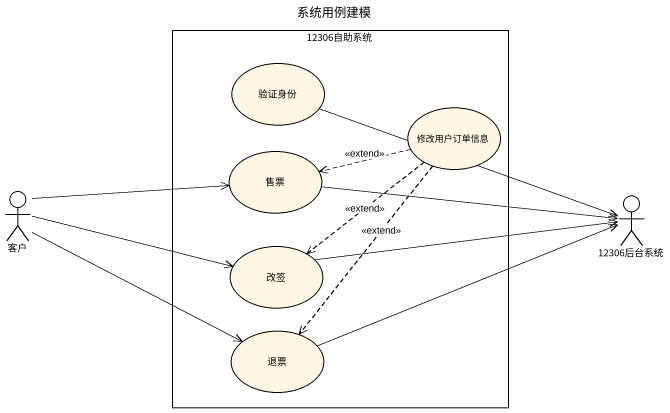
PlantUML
@startuml
title 系统用例建模
rectangle "12306自助系统" as r12306自助系统 {
  usecase 验证身份
  usecase 修改用户订单信息
  usecase 售票
  usecase 改签
  usecase 退票
}
actor 客户
actor "12306后台系统" as a12306后台系统
修改用户订单信息 .left.> 售票 : <<extend>>
修改用户订单信息 ..> 改签 : <<extend>>
修改用户订单信息 ..> 退票 : <<extend>>
售票 <-left- 客户
客户 -right-> 改签
a12306后台系统 <-left- 验证身份
a12306后台系统 <-left- 售票
a12306后台系统 <-left- 改签
a12306后台系统 <-left- 退票
退票 <-left- 客户
@enduml
